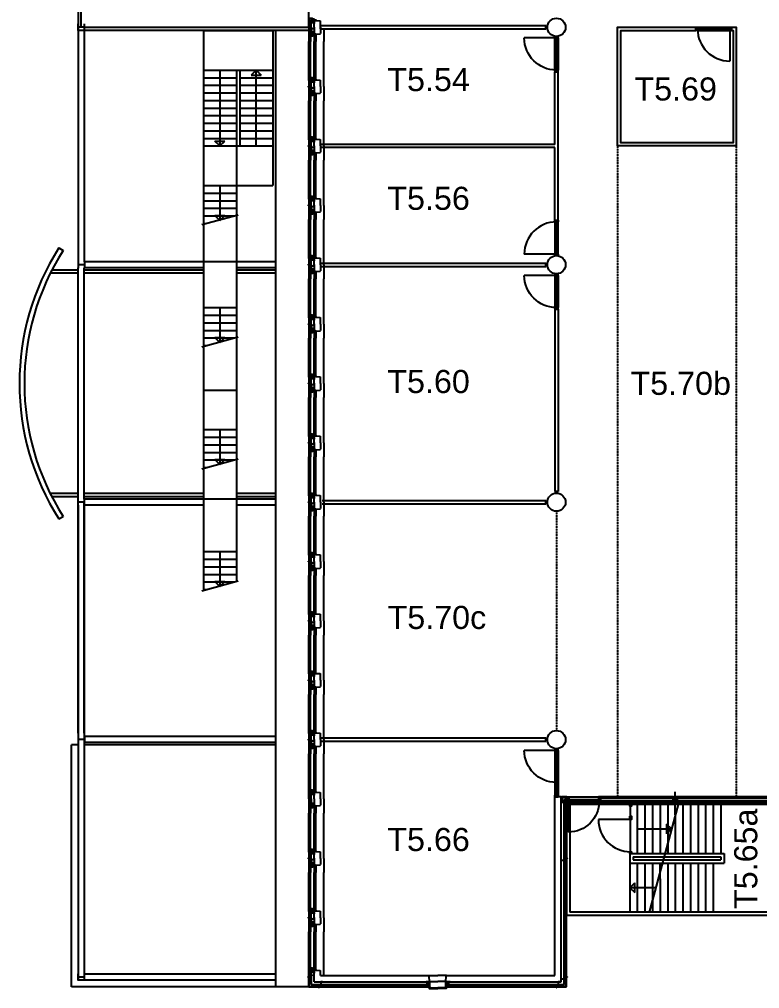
# Model space of a CAD drawing. Header units: millimetres. Extents: x 36149 to 140291, y 28900 to 90465.
# Drawn here: x 36149 to 58579, y 28900 to 58289 of the extents above; entities that cross this region are included whole.
import ezdxf
from ezdxf.enums import TextEntityAlignment as Align

# ---------------------------------------------------------------- set-up
doc = ezdxf.new("R2010")
doc.units = ezdxf.units.MM
doc.linetypes.add('HIDDEN2', pattern=[4.7625, 3.175, -1.5875])
doc.layers.get('0').update_dxf_attribs({"linetype": 'CONTINUOUS'})
for name, color, linetype in [('AL2100_BUITENWANDEN', 3, 'CONTINUOUS'), ('AL2200_BINNENWANDEN', 2, 'CONTINUOUS'), ('AL2400_TRAPPEN', 1, 'CONTINUOUS'), ('AL2800_KONSTRUKTIES', 1, 'CONTINUOUS'), ('AL3100_BUITENWANDOPENINGEN', 1, 'CONTINUOUS'), ('AL3200_BINNENWANDOPENINGEN', 1, 'CONTINUOUS'), ('AL3500_TOEBEHOREN-KOZIJNEN', 1, 'CONTINUOUS'), ('AL4600_RUIMTENUMMERS', 2, 'CONTINUOUS'), ('AL8100_INRVERKEERSRUIMTE', 250, 'HIDDEN2')]:
    doc.layers.add(name, color=color, linetype=linetype)
doc.styles.add('Arial', font='arial.ttf')

# ---------------------------------------------------------------- blocks, each defined once
blk = doc.blocks.new('VIER')
at = {"layer": 'AL2100_BUITENWANDEN'}
for p, q in [((159, 838), (159, 1056)), ((612, 628), (612, 1056)), ((177, 808), (159, 808)), ((182, 778), (159, 798)), ((159, 778), (182, 798)), ((182, 798), (159, 798)), ((182, 778), (159, 778)), ((179, 650), (159, 670)), ((179, 670), (159, 650)), ((179, 670), (159, 670)), ((179, 650), (159, 650)), ((177, 643), (159, 643)), ((177, 613), (159, 613)), ((179, 605), (159, 605)), ((159, 585), (179, 605)), ((179, 585), (159, 605)), ((177, 643), (177, 808)), ((177, 448), (177, 613)), ((229, 628), (229, 793)), ((229, 628), (229, 463)), ((236, 775), (236, 755)), ((236, 685), (236, 665)), ((319, 628), (319, 838)), ((319, 838), (499, 828)), ((319, 628), (319, 418)), ((499, 828), (509, 818)), ((509, 628), (509, 818)), ((509, 628), (509, 438)), ((612, 628), (612, 199)), ((179, 585), (159, 585)), ((182, 478), (159, 478)), ((159, 478), (182, 458)), ((182, 478), (159, 458)), ((182, 458), (159, 458)), ((177, 448), (159, 448)), ((159, 418), (159, 199)), ((236, 480), (236, 500)), ((319, 418), (499, 428)), ((499, 428), (509, 438))]:
    blk.add_line(p, q, dxfattribs=at)
blk.add_lwpolyline([(179, 578), (179, 623), (143, 623, -0.414214), (139, 627), (139, 629, -0.414214), (143, 633), (179, 633), (179, 678)], format="xyb", dxfattribs=at)
for points in [[(226, 793), (226, 818), (159, 818), (159, 838)], [(159, 643), (159, 808)], [(159, 448), (159, 613)], [(259, 768), (182, 768), (182, 818)], [(259, 678), (182, 678), (182, 578)], [(314, 713), (314, 763), (214, 763)], [(314, 623), (314, 673), (214, 673)], [(226, 463), (226, 438), (159, 438), (159, 418)], [(259, 488), (182, 488), (182, 438)], [(314, 543), (314, 493), (214, 493)]]:
    blk.add_lwpolyline(points, dxfattribs=at)
at = {"layer": 'AL3100_BUITENWANDOPENINGEN'}
for p, q in [((205, 895), (205, 1056)), ((319, 878), (319, 1056)), ((369, 856), (369, 1056)), ((205, 361), (205, 199)), ((319, 378), (319, 199)), ((369, 399), (369, 199))]:
    blk.add_line(p, q, dxfattribs=at)
for points in [[(224, 828), (224, 838), (289, 838), (289, 828), (299, 828), (299, 838), (319, 838), (319, 878), (268, 878), (268, 895), (205, 895), (205, 828)], [(229, 793), (319, 793), (319, 808), (309, 808), (309, 823), (319, 823), (319, 838), (299, 838), (299, 828), (289, 828), (289, 838), (229, 838)], [(269, 793), (269, 790), (316, 790), (316, 743), (319, 743), (319, 793)], [(319, 856), (369, 856), (369, 837), (319, 841)], [(224, 428), (224, 418), (289, 418), (289, 428), (299, 428), (299, 418), (319, 418), (319, 378), (268, 378), (268, 361), (205, 361), (205, 428)], [(229, 463), (319, 463), (319, 448), (309, 448), (309, 433), (319, 433), (319, 418), (299, 418), (299, 428), (289, 428), (289, 418), (229, 418)], [(269, 463), (269, 466), (316, 466), (316, 513), (319, 513), (319, 463)], [(319, 399), (369, 399), (369, 418), (319, 415)]]:
    blk.add_lwpolyline(points, close=True, dxfattribs=at)
at = {"layer": 'AL3500_TOEBEHOREN-KOZIJNEN'}
for points in [[(309, 823), (319, 823), (319, 808), (309, 808)], [(329, 840), (329, 846), (319, 846), (319, 841)], [(309, 433), (319, 433), (319, 448), (309, 448)], [(329, 415), (329, 410), (319, 410), (319, 415)]]:
    blk.add_lwpolyline(points, close=True, dxfattribs=at)
blk = doc.blocks.new('AH28HA20')
for points in [[(-100, 95), (100, 95)], [(0, -95), (0, 95)], [(-100, -95), (100, -95)]]:
    blk.add_lwpolyline(points)
blk = doc.blocks.new('MERK-E')
at = {"layer": 'AL2800_KONSTRUKTIES'}
blk.add_line((-3600, -1730.5), (-3600, -1580.5), dxfattribs=at)
at = {"layer": 'AL3100_BUITENWANDOPENINGEN'}
for p, q in [((-6840, -1730.5), (-3650, -1730.5)), ((-3650, -1781.5), (-3650, -1730.5)), ((-3650, -1730.5), (-3600, -1730.5)), ((-3600, -1730.5), (-3600, -1770.5)), ((-3550, -1730.5), (-3600, -1730.5)), ((-3550, -1730.5), (-1327, -1730.5)), ((-3550, -1781.5), (-3550, -1730.5)), ((-1327, -1730.5), (-1277, -1730.5)), ((-1327, -1781.5), (-1327, -1730.5)), ((-377, -1730.5), (-1277, -1730.5)), ((-1277, -1730.5), (-1277, -1818.5)), ((-6890, -1869.5), (-6890, -1910.5)), ((-310, -1910.5), (-6890, -1910.5)), ((-6823, -1781.5), (-3667, -1781.5)), ((-6823, -1869.5), (-3667, -1869.5)), ((-3667, -1869.5), (-3667, -1781.5)), ((-3667, -1781.5), (-3650, -1781.5)), ((-3600, -1869.5), (-3667, -1869.5)), ((-3610, -1770.5), (-3600, -1770.5)), ((-3610, -1770.5), (-3610, -1829.5)), ((-3600, -1829.5), (-3610, -1829.5)), ((-3590, -1770.5), (-3600, -1770.5)), ((-3600, -1829.5), (-3600, -1869.5)), ((-3600, -1829.5), (-3590, -1829.5)), ((-3600, -1869.5), (-3533, -1869.5)), ((-3590, -1770.5), (-3590, -1829.5)), ((-3533, -1781.5), (-3550, -1781.5)), ((-3533, -1781.5), (-1344, -1781.5)), ((-3533, -1869.5), (-3533, -1781.5)), ((-3533, -1869.5), (-1344, -1869.5)), ((-1344, -1781.5), (-1327, -1781.5)), ((-1344, -1869.5), (-1344, -1781.5)), ((-1294, -1869.5), (-1344, -1869.5)), ((-1277, -1818.5), (-1294, -1818.5)), ((-1294, -1818.5), (-1294, -1869.5)), ((-360, -1869.5), (-1294, -1869.5)), ((-377, -1818.5), (-1277, -1818.5)), ((-360, -1869.5), (-360, -2803.5)), ((-310, -1869.5), (-310, -1910.5))]:
    blk.add_line(p, q, dxfattribs=at)
blk.add_arc((-360, -1869.5), 934, 180, 270, dxfattribs=at)
blk = doc.blocks.new('23-1')
for p, q in [((-42.5, -279.5), (-22.5, -300)), ((-42.5, -300), (-22.5, -279.5)), ((-42.5, -279.5), (-42.5, -300)), ((-22.5, -279.5), (-22.5, -300)), ((-15, -282), (-15, -300)), ((15, -282), (15, -300)), ((22.5, -279.5), (22.5, -300)), ((42.5, -279.5), (22.5, -300)), ((22.5, -279.5), (42.5, -300)), ((42.5, -222.5), (62.5, -222.5)), ((42.5, -279.5), (42.5, -300))]:
    blk.add_line(p, q)
for points in [[(50, -200), (50, -277), (-50, -277)], [(105, -145), (55, -145), (55, -245)]]:
    blk.add_lwpolyline(points)
blk.add_lwpolyline([(-50, -279.5), (-5, -279.5), (-5, -316, 0.4142136), (-1, -320), (1, -320, 0.4142136), (5, -316), (5, -279.5), (50, -279.5)], format="xyb")
blk = doc.blocks.new('23D-2')
at = {"layer": 'AL2100_BUITENWANDEN'}
for p, q in [((223, 88), (223, 108)), ((275, 30), (230, 30)), ((300, 86), (277, 66)), ((277, 86), (300, 66)), ((277, 86), (300, 86)), ((277, 66), (300, 66)), ((282, 55), (300, 55)), ((-40, -70), (-50, -60)), ((130, -70), (-40, -70)), ((140, -60), (130, -70))]:
    blk.add_line(p, q, dxfattribs=at)
for points in [[(145, 150), (145, 100), (245, 100)], [(200, 95), (277, 95), (277, 45)]]:
    blk.add_lwpolyline(points, dxfattribs=at)
at = {"layer": 'AL3100_BUITENWANDOPENINGEN'}
for p, q in [((360, 70), (310, 70)), ((310, 70), (310, 50)), ((310, 50), (320, 50)), ((320, 50), (320, -40)), ((360, 18), (360, 70)), ((377, 18), (360, 18)), ((377, -70), (377, 18)), ((154, -60), (154, -70)), ((310, -60), (154, -60)), ((310, -70), (154, -70)), ((310, -40), (310, -50)), ((320, -40), (310, -40)), ((310, -50), (320, -50)), ((310, -70), (310, -60)), ((320, -50), (320, -70)), ((320, -70), (377, -70))]:
    blk.add_line(p, q, dxfattribs=at)
for points in [[(140, 95), (143, 95), (143, 48), (190, 48), (190, 45), (140, 45)], [(140, 45), (190, 45), (190, -60), (140, -60)], [(320, -50), (310, -50), (310, -40), (320, -40), (320, 45), (275, 45), (275, -60), (320, -60)]]:
    blk.add_lwpolyline(points, close=True, dxfattribs=at)
at = {"layer": 'AL3500_TOEBEHOREN-KOZIJNEN'}
blk.add_lwpolyline([(150, 0), (140, 0), (140, -15), (150, -15)], close=True, dxfattribs=at)
blk = doc.blocks.new('23E')
at = {"layer": 'AL2100_BUITENWANDEN'}
for p, q in [((-260, -10), (-270, 0)), ((-312.5, -272.5), (-332.5, -272.5)), ((-250, -190), (-260, -10)), ((-300, -327), (-300, -350)), ((-300, -350), (-280, -327)), ((-300, -327), (-280, -350)), ((-280, -327), (-280, -350)), ((-270, -332), (-270, -350)), ((-240, -400), (0, -400))]:
    blk.add_line(p, q, dxfattribs=at)
for points in [[(-375, -195), (-325, -195), (-325, -295)], [(-320, -250), (-320, -327), (-260, -327)], [(-285, -303), (-260, -303), (-260, -400), (-240, -400)]]:
    blk.add_lwpolyline(points, dxfattribs=at)
at = {"layer": 'AL3100_BUITENWANDOPENINGEN'}
for p, q in [((-270, 0), (0, 0)), ((-247, -180), (0, -180)), ((-210, -379), (0, -379))]:
    blk.add_line(p, q, dxfattribs=at)
for points in [[(-295, -240), (-298, -240), (-298, -193), (-345, -193), (-345, -190), (-295, -190)], [(-295, -300), (-295, -190), (-280, -190), (-280, -200), (-265, -200), (-265, -190), (-250, -190), (-250, -210), (-260, -210), (-260, -220), (-250, -220), (-250, -300)], [(-210, -379), (-250, -379), (-250, -180), (-247, -180), (-247, -376), (-210, -376)]]:
    blk.add_lwpolyline(points, close=True, dxfattribs=at)
at = {"layer": 'AL3500_TOEBEHOREN-KOZIJNEN'}
blk.add_lwpolyline([(-265, -200), (-265, -190), (-280, -190), (-280, -200)], close=True, dxfattribs=at)
blk = doc.blocks.new('door')
at = {"flags": 128}
for points in [[(234274, 53069), (234274, 54044)], [(235249, 53069), (234274, 53069)]]:
    blk.add_lwpolyline(points, dxfattribs=at)
for points in [[(234224, 53019), (234224, 53119), (234274, 53119), (234274, 53019)], [(235249, 53019), (235249, 53119), (235299, 53119), (235299, 53019)]]:
    blk.add_lwpolyline(points, close=True)
blk.add_arc((234274, 53069), 975, 0, 90)

msp = doc.modelspace()

# ---------------------------------------------------------------- linework, layer by layer
at = {"layer": 'AL2100_BUITENWANDEN'}
for p, q in [((44924, 58260), (44924, 61440)), ((44942, 58230), (44924, 58230)), ((44947, 58220), (44924, 58220)), ((44924, 58200), (44947, 58220)), ((44947, 58200), (44924, 58220)), ((44947, 58200), (44924, 58200)), ((44942, 58230), (44942, 58065)), ((44994, 58050), (44994, 58215)), ((45002, 58198), (45002, 58178)), ((45084, 58260), (45264, 58250)), ((45084, 58050), (45084, 58260)), ((45264, 58250), (45274, 58240)), ((45274, 58050), (45274, 58240)), ((44945, 58093), (44924, 58093)), ((44924, 58093), (44945, 58073)), ((44945, 58093), (44924, 58073)), ((44945, 58073), (44924, 58073)), ((44942, 58065), (44924, 58065)), ((44942, 58035), (44924, 58035)), ((44945, 58028), (44924, 58008)), ((44945, 58008), (44924, 58028)), ((44945, 58028), (44924, 58028)), ((44945, 58008), (44924, 58008)), ((44947, 57900), (44924, 57880)), ((44924, 57900), (44947, 57880)), ((44947, 57900), (44924, 57900)), ((44942, 58035), (44942, 57870)), ((44994, 58050), (44994, 57885)), ((45002, 57993), (45002, 58013)), ((45002, 57903), (45002, 57923)), ((45084, 58050), (45084, 57840)), ((45274, 58050), (45274, 57860)), ((45377, 58000), (45377, 57622)), ((44947, 57880), (44924, 57880)), ((44942, 57870), (44924, 57870)), ((44924, 57840), (44924, 57622)), ((45084, 57840), (45264, 57850)), ((45264, 57850), (45274, 57860)), ((37934, 50589), (37084, 50589)), ((37934, 50689), (37134, 50689)), ((41724, 50689), (38114, 50689)), ((41724, 50589), (38114, 50589)), ((43924, 50689), (42724, 50689)), ((43924, 50589), (42724, 50589)), ((37934, 43911), (37084, 43911)), ((37934, 43811), (37134, 43811)), ((41724, 43911), (38114, 43911)), ((41724, 43811), (38114, 43811)), ((43924, 43911), (42724, 43911)), ((43924, 43811), (42724, 43811)), ((37724, 28950), (37724, 36289)), ((37934, 36289), (37724, 36289)), ((43924, 36289), (38114, 36289)), ((44924, 34860), (44924, 35078)), ((45377, 34650), (45377, 35078)), ((44942, 34830), (44924, 34830)), ((44947, 34800), (44924, 34820)), ((44924, 34800), (44947, 34820)), ((44947, 34820), (44924, 34820)), ((44947, 34800), (44924, 34800)), ((44942, 34650), (44942, 34830)), ((44994, 34650), (44994, 34815)), ((45002, 34798), (45002, 34778)), ((45084, 34860), (45264, 34850)), ((45084, 34650), (45084, 34860)), ((45264, 34850), (45274, 34840)), ((45274, 34650), (45274, 34840)), ((52374, 29300), (52374, 34710)), ((52564, 29110), (52564, 34710)), ((44947, 34500), (44924, 34500)), ((44924, 34500), (44947, 34480)), ((44947, 34500), (44924, 34480)), ((44947, 34480), (44924, 34480)), ((44942, 34470), (44924, 34470)), ((44924, 34440), (44924, 34222)), ((44942, 34650), (44942, 34470)), ((44994, 34650), (44994, 34485)), ((45002, 34503), (45002, 34523)), ((45084, 34650), (45084, 34440)), ((45084, 34440), (45264, 34450)), ((45264, 34450), (45274, 34460)), ((45274, 34650), (45274, 34460)), ((45377, 34650), (45377, 34222)), ((52654, 29020), (52654, 34620)), ((52706, 32865), (52706, 34595)), ((52724, 32865), (52724, 34595)), ((52706, 29265), (52706, 32835)), ((52724, 29265), (52724, 32835)), ((44924, 29460), (44924, 29678)), ((44942, 29430), (44924, 29430)), ((44947, 29420), (44924, 29420)), ((44924, 29400), (44947, 29420)), ((44947, 29400), (44924, 29420)), ((44947, 29400), (44924, 29400)), ((44942, 29265), (44942, 29430)), ((44994, 29250), (44994, 29415)), ((45002, 29398), (45002, 29378)), ((45084, 29460), (45264, 29450)), ((45084, 29110), (45084, 29460)), ((45264, 29450), (45274, 29440)), ((45274, 29300), (45274, 29440)), ((45377, 29300), (45377, 29678)), ((44945, 29293), (44924, 29293)), ((44945, 29293), (44924, 29273)), ((44945, 29273), (44924, 29293)), ((44945, 29273), (44924, 29273)), ((44942, 29265), (44924, 29265)), ((44942, 29235), (44924, 29235)), ((44924, 28950), (44924, 29235)), ((44945, 29208), (44924, 29228)), ((44924, 29208), (44945, 29228)), ((44945, 29228), (44924, 29228)), ((44945, 29208), (44924, 29208)), ((44942, 28968), (44942, 29235)), ((44994, 29250), (44994, 29020)), ((45002, 29308), (45002, 29288)), ((45084, 29110), (48574, 29110)), ((45274, 29300), (48554, 29300)), ((49074, 29110), (52564, 29110)), ((49094, 29300), (52374, 29300)), ((52706, 28968), (52706, 29235)), ((52724, 28950), (52724, 29235)), ((43924, 28950), (37724, 28950)), ((44924, 28950), (45209, 28950)), ((44942, 28968), (45209, 28968)), ((44994, 29020), (48529, 29020)), ((45239, 28968), (48554, 28968)), ((45239, 28950), (48554, 28950)), ((49094, 28968), (52409, 28968)), ((49094, 28950), (52409, 28950)), ((49119, 29020), (52654, 29020)), ((52439, 28968), (52706, 28968)), ((52439, 28950), (52724, 28950))]:
    msp.add_line(p, q, dxfattribs=at)
for points in [[(44991, 58215), (44991, 58240), (44924, 58240), (44924, 58260)], [(44924, 58230), (44924, 58065)], [(45024, 58190), (44947, 58190), (44947, 58240)], [(44924, 58035), (44924, 57870)], [(45024, 58000), (44947, 58000), (44947, 58100)], [(45024, 57910), (44947, 57910), (44947, 57860)], [(45079, 58135), (45079, 58185), (44979, 58185)], [(45079, 58055), (45079, 58005), (44979, 58005)], [(45079, 57965), (45079, 57915), (44979, 57915)], [(44991, 57885), (44991, 57860), (44924, 57860), (44924, 57840)], [(44991, 34815), (44991, 34840), (44924, 34840), (44924, 34860)], [(44924, 34650), (44924, 34830)], [(45024, 34790), (44947, 34790), (44947, 34840)], [(45079, 34735), (45079, 34785), (44979, 34785)], [(44924, 34650), (44924, 34470)], [(44991, 34485), (44991, 34460), (44924, 34460), (44924, 34440)], [(45024, 34510), (44947, 34510), (44947, 34460)], [(45079, 34565), (45079, 34515), (44979, 34515)], [(44991, 29415), (44991, 29440), (44924, 29440), (44924, 29460)], [(44924, 29265), (44924, 29430)], [(45024, 29390), (44947, 29390), (44947, 29440)], [(45024, 29300), (44947, 29300), (44947, 29200)], [(45079, 29335), (45079, 29385), (44979, 29385)], [(45079, 29245), (45079, 29295), (44979, 29295)]]:
    msp.add_lwpolyline(points, dxfattribs=at)
for points in [[(44945, 58100), (44945, 58055), (44908, 58055, 0.414214), (44904, 58051), (44904, 58049, 0.414214), (44908, 58045), (44945, 58045), (44945, 58000)], [(44945, 29200), (44945, 29245), (44908, 29245, -0.414214), (44904, 29249), (44904, 29251, -0.414214), (44908, 29255), (44945, 29255), (44945, 29300)]]:
    msp.add_lwpolyline(points, format="xyb", dxfattribs=at)
msp.add_lwpolyline([(45034, 57885), (45034, 57888), (45081, 57888), (45081, 57935), (45084, 57935), (45084, 57885)], close=True, dxfattribs=at)
for centre in [(52424, 58050), (52424, 50850), (52424, 43650), (52424, 36450)]:
    msp.add_circle(centre, 275, dxfattribs=at)
at = {"layer": 'AL2200_BINNENWANDEN'}
for p, q in [((45274, 58000), (45274, 58100)), ((45274, 58100), (52099, 58100)), ((45274, 58000), (52099, 58000)), ((52099, 58000), (52099, 58100)), ((52099, 58068), (52150, 58068)), ((52099, 58032), (52150, 58032)), ((56649, 58050), (56649, 57950)), ((57724, 58050), (57724, 57950)), ((52474, 57725), (52374, 57725)), ((52374, 54500), (52374, 56700)), ((52374, 56700), (52474, 56700)), ((52474, 52200), (52474, 56700)), ((52374, 54500), (45274, 54500)), ((52374, 54400), (45274, 54400)), ((52374, 52200), (52374, 54400)), ((52374, 52200), (52474, 52200)), ((45274, 50900), (52099, 50900)), ((52099, 50800), (52099, 50900)), ((52099, 50868), (52150, 50868)), ((45274, 50800), (52099, 50800)), ((52099, 50832), (52150, 50832)), ((52374, 49500), (52374, 43975)), ((52374, 49500), (52474, 49500)), ((52474, 49500), (52474, 43975)), ((52474, 43975), (52374, 43975)), ((52406, 43975), (52406, 43924)), ((52442, 43975), (52442, 43924)), ((45324, 43700), (52099, 43700)), ((45324, 43600), (52099, 43600)), ((52099, 43600), (52099, 43700)), ((52099, 43668), (52150, 43668)), ((52099, 43632), (52150, 43632)), ((45274, 36500), (52099, 36500)), ((52099, 36400), (52099, 36500)), ((52099, 36468), (52150, 36468)), ((45274, 36400), (52099, 36400)), ((52099, 36432), (52150, 36432)), ((52374, 34719), (52474, 34719)), ((52474, 34719), (52374, 34719))]:
    msp.add_line(p, q, dxfattribs=at)
for points in [[(57724, 58050), (57874, 58050), (57874, 54450), (54274, 54450), (54274, 58050), (56649, 58050)], [(57724, 57950), (57774, 57950), (57774, 54550), (54374, 54550), (54374, 57950), (56649, 57950)]]:
    msp.add_lwpolyline(points, dxfattribs=at)
at = {"layer": 'AL2400_TRAPPEN'}
for p, q in [((41724, 57950), (41724, 40978)), ((41724, 57950), (43824, 57950)), ((43824, 57950), (43824, 53250)), ((41724, 56750), (43824, 56750)), ((42224, 56750), (42224, 54450)), ((42724, 56750), (42724, 41247)), ((42824, 56750), (42824, 54450)), ((43324, 56750), (43174, 56600)), ((43324, 56750), (43474, 56600)), ((43324, 54450), (43324, 56750)), ((41724, 56520), (42724, 56520)), ((42824, 56520), (43824, 56520)), ((43174, 56600), (43474, 56600)), ((41724, 56290), (42724, 56290)), ((42824, 56290), (43824, 56290)), ((41724, 56060), (42724, 56060)), ((42824, 56060), (43824, 56060)), ((41724, 55830), (42724, 55830)), ((41724, 55600), (42724, 55600)), ((42824, 55830), (43824, 55830)), ((42824, 55600), (43824, 55600)), ((41724, 55370), (42724, 55370)), ((42824, 55370), (43824, 55370)), ((41724, 55140), (42724, 55140)), ((42824, 55140), (43824, 55140)), ((41724, 54910), (42724, 54910)), ((41724, 54680), (42724, 54680)), ((42824, 54910), (43824, 54910)), ((42824, 54680), (43824, 54680)), ((41724, 54450), (42724, 54450)), ((42224, 54450), (42074, 54600)), ((42074, 54600), (42374, 54600)), ((42224, 54450), (42374, 54600)), ((42724, 54450), (43824, 54450)), ((41724, 53250), (43824, 53250)), ((42224, 53250), (42224, 52192)), ((41724, 53020), (42724, 53020)), ((41724, 52790), (42724, 52790)), ((41674, 52065), (42774, 52361)), ((41724, 52560), (42724, 52560)), ((41724, 52330), (42660, 52330)), ((42224, 52192), (42074, 52342)), ((42074, 52342), (42374, 52342)), ((42224, 52192), (42374, 52342)), ((41724, 52100), (41805, 52100)), ((41724, 49550), (42724, 49550)), ((42224, 49550), (42224, 48492)), ((41724, 49320), (42724, 49320)), ((41724, 49090), (42724, 49090)), ((41724, 48860), (42724, 48860)), ((41674, 48365), (42774, 48661)), ((41724, 48630), (42660, 48630)), ((42224, 48492), (42074, 48642)), ((42074, 48642), (42374, 48642)), ((42224, 48492), (42374, 48642)), ((41724, 48400), (41805, 48400)), ((41724, 47050), (42724, 47050)), ((41724, 45850), (42724, 45850)), ((42224, 45850), (42224, 44792)), ((41724, 45620), (42724, 45620)), ((41724, 45390), (42724, 45390)), ((41724, 45160), (42724, 45160)), ((41674, 44665), (42774, 44961)), ((41724, 44930), (42660, 44930)), ((41724, 44700), (41805, 44700)), ((42224, 44792), (42074, 44942)), ((42074, 44942), (42374, 44942)), ((42224, 44792), (42374, 44942)), ((41724, 42150), (42724, 42150)), ((42224, 42150), (42224, 41092)), ((41724, 41920), (42724, 41920)), ((41724, 41690), (42724, 41690)), ((41724, 41460), (42724, 41460)), ((41674, 40965), (42774, 41261)), ((41724, 41230), (42660, 41230)), ((42224, 41092), (42074, 41242)), ((42074, 41242), (42374, 41242)), ((42224, 41092), (42374, 41242)), ((41724, 41000), (41805, 41000)), ((59324, 34581), (52724, 34581)), ((52724, 34581), (52724, 31120)), ((59224, 34481), (52824, 34481)), ((52824, 34481), (52824, 31220)), ((54874, 34481), (54874, 33000)), ((55104, 34481), (55104, 33000)), ((56108, 34481), (55230, 31220)), ((55334, 34481), (55334, 33000)), ((55564, 34481), (55564, 33000)), ((55794, 34481), (55794, 33147)), ((56024, 34168), (56024, 34481)), ((56254, 34481), (56254, 33000)), ((56484, 34481), (56484, 33000)), ((56714, 34481), (56714, 33000)), ((56944, 34481), (56944, 33000)), ((57174, 34481), (57174, 33000)), ((57404, 34481), (57404, 33000)), ((56024, 34168), (56024, 33000)), ((55759, 33890), (55759, 33590)), ((55909, 33740), (55759, 33890)), ((54874, 33740), (55909, 33740)), ((55909, 33740), (55759, 33590)), ((54644, 33000), (55715, 33000)), ((54644, 33000), (54644, 32700)), ((55728, 33000), (57504, 33000)), ((55794, 33147), (55794, 33000)), ((57504, 33000), (57504, 32700)), ((54644, 32700), (55674, 32700)), ((54644, 32700), (54644, 31220)), ((54744, 32900), (55715, 32900)), ((54744, 32900), (54744, 32800)), ((54744, 32800), (55674, 32800)), ((54874, 32700), (54874, 31220)), ((55104, 32700), (55104, 31220)), ((55334, 32700), (55334, 31593)), ((55564, 32226), (55564, 32700)), ((55688, 32800), (57404, 32800)), ((55688, 32700), (57504, 32700)), ((55728, 32900), (57404, 32900)), ((55794, 32700), (55794, 31220)), ((56024, 32700), (56024, 31220)), ((56254, 32700), (56254, 31220)), ((56484, 32700), (56484, 31220)), ((56714, 32700), (56714, 31220)), ((56944, 32700), (56944, 31220)), ((57174, 32700), (57174, 31220)), ((57404, 32900), (57404, 32800)), ((54644, 31960), (54794, 32110)), ((54794, 31810), (54794, 32110)), ((55564, 32226), (55564, 31220)), ((55430, 31960), (54644, 31960)), ((54644, 31960), (54794, 31810)), ((55334, 31593), (55334, 31220)), ((59224, 31220), (52827, 31220)), ((59324, 31120), (52727, 31120))]:
    msp.add_line(p, q, dxfattribs=at)
at = {"layer": 'AL2800_KONSTRUKTIES'}
for p, q in [((37934, 65340), (37934, 57960)), ((38024, 58050), (38024, 65250)), ((44924, 58050), (44924, 65250)), ((37934, 57960), (44924, 57960)), ((37934, 57960), (37934, 50940)), ((38114, 57960), (38114, 50940)), ((38119, 58050), (44924, 58050)), ((37346, 51359), (37474, 51280)), ((43924, 50940), (38119, 50940)), ((37934, 43740), (37934, 50760)), ((38114, 43740), (38114, 50760)), ((41724, 50760), (38119, 50760)), ((43924, 50760), (42724, 50760)), ((37934, 36650), (37934, 43650)), ((37934, 43560), (37934, 29160)), ((38114, 36650), (38114, 43650)), ((38114, 43560), (38114, 29340)), ((43924, 43740), (38119, 43740)), ((41724, 43560), (38119, 43560)), ((43924, 43560), (42724, 43560)), ((37346, 43141), (37474, 43220)), ((43924, 36540), (38114, 36540)), ((43924, 36360), (38114, 36360)), ((56024, 34719), (56024, 34870)), ((56024, 34719), (56024, 34870)), ((43924, 29160), (37934, 29160)), ((43924, 29340), (38114, 29340))]:
    msp.add_line(p, q, dxfattribs=at)
msp.add_lwpolyline([(44924, 57960), (44924, 28950), (43924, 28950), (43924, 57960)], close=True, dxfattribs=at)
for radius, start, end in [(7650, 147.5123, 212.4877), (7500, 147.4938, 212.5062)]:
    msp.add_arc((43799, 47250), radius, start, end, dxfattribs=at)
at = {"layer": 'AL3100_BUITENWANDOPENINGEN'}
for p, q in [((44924, 56678), (44924, 57622)), ((44970, 57783), (44970, 57622)), ((44970, 56678), (44970, 57622)), ((45084, 57800), (45084, 57622)), ((45084, 56678), (45084, 57622)), ((45134, 57822), (45134, 57621)), ((45134, 56678), (45134, 57622)), ((45377, 56678), (45377, 57622)), ((44924, 54878), (44924, 55822)), ((44970, 54878), (44970, 55822)), ((45084, 54878), (45084, 55822)), ((45134, 54878), (45134, 55822)), ((45377, 54878), (45377, 55822)), ((44924, 53078), (44924, 54022)), ((44970, 53078), (44970, 54022)), ((45084, 53078), (45084, 54022)), ((45134, 53078), (45134, 54022)), ((45377, 53078), (45377, 54022)), ((44924, 51278), (44924, 52222)), ((44970, 51278), (44970, 52222)), ((45084, 51278), (45084, 52222)), ((45134, 51278), (45134, 52222)), ((45377, 51278), (45377, 52222)), ((44924, 49478), (44924, 50422)), ((44970, 49478), (44970, 50422)), ((45084, 49478), (45084, 50422)), ((45134, 49478), (45134, 50422)), ((45377, 49478), (45377, 50422)), ((44924, 47678), (44924, 48622)), ((44970, 47678), (44970, 48622)), ((45084, 47678), (45084, 48622)), ((45134, 47678), (45134, 48622)), ((45377, 47678), (45377, 48622)), ((44924, 45878), (44924, 46822)), ((44970, 45878), (44970, 46822)), ((45084, 45878), (45084, 46822)), ((45134, 45878), (45134, 46822)), ((45377, 45878), (45377, 46822)), ((44924, 44078), (44924, 45022)), ((44970, 44078), (44970, 45022)), ((45084, 44078), (45084, 45022)), ((45134, 44078), (45134, 45022)), ((45377, 44078), (45377, 45022)), ((44924, 42278), (44924, 43222)), ((44970, 42278), (44970, 43222)), ((45084, 42278), (45084, 43222)), ((45134, 42278), (45134, 43222)), ((45377, 42278), (45377, 43222)), ((44924, 40478), (44924, 41422)), ((44970, 40478), (44970, 41422)), ((45084, 40478), (45084, 41422)), ((45134, 40478), (45134, 41422)), ((45377, 40478), (45377, 41422)), ((44924, 38678), (44924, 39622)), ((44970, 38678), (44970, 39622)), ((45084, 38678), (45084, 39622)), ((45134, 38678), (45134, 39622)), ((45377, 38678), (45377, 39622)), ((44924, 36878), (44924, 37822)), ((44970, 36878), (44970, 37822)), ((45084, 36878), (45084, 37822)), ((45134, 36878), (45134, 37822)), ((45377, 36878), (45377, 37822)), ((44924, 35078), (44924, 36022)), ((44970, 35078), (44970, 36022)), ((45084, 35078), (45084, 36022)), ((45134, 35078), (45134, 36022)), ((45377, 35078), (45377, 36022)), ((44970, 34917), (44970, 35078)), ((45084, 34900), (45084, 35078)), ((45134, 34878), (45134, 35079)), ((45084, 34400), (45084, 34222)), ((45134, 34422), (45134, 34221)), ((44924, 33278), (44924, 34222)), ((44970, 34383), (44970, 34222)), ((44970, 33278), (44970, 34222)), ((45084, 33278), (45084, 34222)), ((45134, 33278), (45134, 34222)), ((45377, 33278), (45377, 34222)), ((44924, 31478), (44924, 32422)), ((44970, 31478), (44970, 32422)), ((45084, 31478), (45084, 32422)), ((45134, 31478), (45134, 32422)), ((45377, 31478), (45377, 32422)), ((44924, 29678), (44924, 30622)), ((44970, 29678), (44970, 30622)), ((45084, 29678), (45084, 30622)), ((45134, 29678), (45134, 30622)), ((45377, 29678), (45377, 30622)), ((44970, 29517), (44970, 29678)), ((45084, 29500), (45084, 29678)), ((45134, 29478), (45134, 29679))]:
    msp.add_line(p, q, dxfattribs=at)
for points in [[(44989, 58250), (44989, 58260), (45054, 58260), (45054, 58250), (45064, 58250), (45064, 58260), (45084, 58260), (45084, 58300), (45033, 58300), (45033, 58317), (44945, 58317), (44945, 58250)], [(44994, 58215), (45084, 58215), (45084, 58230), (45074, 58230), (45074, 58245), (45084, 58245), (45084, 58260), (45064, 58260), (45064, 58250), (45054, 58250), (45054, 58260), (44994, 58260)], [(45034, 58215), (45034, 58212), (45081, 58212), (45081, 58165), (45084, 58165), (45084, 58215)], [(45084, 58278), (45134, 58278), (45134, 58259), (45084, 58263)], [(44989, 57850), (44989, 57840), (45054, 57840), (45054, 57850), (45064, 57850), (45064, 57840), (45084, 57840), (45084, 57800), (45033, 57800), (45033, 57783), (44970, 57783), (44970, 57850)], [(44994, 57885), (45084, 57885), (45084, 57870), (45074, 57870), (45074, 57855), (45084, 57855), (45084, 57840), (45064, 57840), (45064, 57850), (45054, 57850), (45054, 57840), (44994, 57840)], [(45084, 57822), (45134, 57822), (45134, 57841), (45084, 57837)], [(44989, 34850), (44989, 34860), (45054, 34860), (45054, 34850), (45064, 34850), (45064, 34860), (45084, 34860), (45084, 34900), (45033, 34900), (45033, 34917), (44970, 34917), (44970, 34850)], [(44994, 34815), (45084, 34815), (45084, 34830), (45074, 34830), (45074, 34845), (45084, 34845), (45084, 34860), (45064, 34860), (45064, 34850), (45054, 34850), (45054, 34860), (44994, 34860)], [(45034, 34815), (45034, 34812), (45081, 34812), (45081, 34765), (45084, 34765), (45084, 34815)], [(45084, 34878), (45134, 34878), (45134, 34859), (45084, 34863)], [(44989, 34450), (44989, 34440), (45054, 34440), (45054, 34450), (45064, 34450), (45064, 34440), (45084, 34440), (45084, 34400), (45033, 34400), (45033, 34383), (44970, 34383), (44970, 34450)], [(44994, 34485), (45084, 34485), (45084, 34470), (45074, 34470), (45074, 34455), (45084, 34455), (45084, 34440), (45064, 34440), (45064, 34450), (45054, 34450), (45054, 34440), (44994, 34440)], [(45034, 34485), (45034, 34488), (45081, 34488), (45081, 34535), (45084, 34535), (45084, 34485)], [(45084, 34422), (45134, 34422), (45134, 34441), (45084, 34437)], [(44989, 29450), (44989, 29460), (45054, 29460), (45054, 29450), (45064, 29450), (45064, 29460), (45084, 29460), (45084, 29500), (45033, 29500), (45033, 29517), (44970, 29517), (44970, 29450)], [(44994, 29415), (45084, 29415), (45084, 29430), (45074, 29430), (45074, 29445), (45084, 29445), (45084, 29460), (45064, 29460), (45064, 29450), (45054, 29450), (45054, 29460), (44994, 29460)], [(45034, 29415), (45034, 29412), (45081, 29412), (45081, 29365), (45084, 29365), (45084, 29415)], [(45084, 29478), (45134, 29478), (45134, 29459), (45084, 29463)]]:
    msp.add_lwpolyline(points, close=True, dxfattribs=at)
at = {"layer": 'AL3200_BINNENWANDOPENINGEN'}
for p, q in [((56699, 58050), (57674, 58050)), ((56699, 57950), (57674, 57950)), ((52374, 56750), (52374, 57725)), ((52474, 57725), (52474, 56750)), ((52374, 52150), (52374, 51175)), ((52474, 51175), (52474, 52150)), ((52374, 50525), (52374, 49550)), ((52474, 50525), (52474, 49550)), ((52374, 36125), (52374, 34719)), ((52474, 36125), (52474, 34719)), ((54669, 34125), (54669, 34431)), ((54669, 34025), (53694, 34025)), ((54669, 33050), (54669, 34025))]:
    msp.add_line(p, q, dxfattribs=at)
at = {"layer": 'AL3200_BINNENWANDOPENINGEN', "flags": 128}
msp.add_lwpolyline([(52424, 34770), (52424, 35100)], dxfattribs=at)
at = {"layer": 'AL3200_BINNENWANDOPENINGEN'}
for points in [[(52374, 34770), (52474, 34770), (52474, 34719), (52374, 34719)], [(54644, 34481), (54694, 34481), (54694, 34431), (54644, 34431)], [(54644, 34125), (54694, 34125), (54694, 34075), (54644, 34075)], [(54644, 34075), (54694, 34075), (54694, 34025), (54644, 34025)], [(54644, 33050), (54694, 33050), (54694, 33000), (54644, 33000)]]:
    msp.add_lwpolyline(points, close=True, dxfattribs=at)
msp.add_arc((54669, 34025), 975, 180, 270, dxfattribs=at)
at = {"layer": 'AL8100_INRVERKEERSRUIMTE'}
for p, q in [((54274, 54450), (54274, 34719)), ((57874, 54450), (57874, 34719)), ((52424, 43375), (52424, 36725))]:
    msp.add_line(p, q, dxfattribs=at)

# ---------------------------------------------------------------- block references
at = {"xscale": -1, "rotation": 180}
msp.add_blockref('23D-2', (52424, 34650), dxfattribs=at)
at = {"xscale": -1}
for name, p in [('MERK-E', (52424, 36450)), ('23E', (48824, 29300))]:
    msp.add_blockref(name, p, dxfattribs=at)
msp.add_blockref('23E', (48824, 29300))
at = {"layer": 'AL2100_BUITENWANDEN', "xscale": -1}
for name, p, rotation in [('VIER', (44765, 56878), 180), ('VIER', (44765, 55078), 180), ('VIER', (44765, 53278), 180), ('VIER', (44765, 51478), 180), ('VIER', (44765, 49678), 180), ('VIER', (44765, 47878), 180), ('VIER', (44765, 46078), 180), ('VIER', (44765, 44278), 180), ('VIER', (44765, 42478), 180), ('VIER', (44765, 40678), 180), ('VIER', (44765, 38878), 180), ('VIER', (44765, 37078), 180), ('VIER', (44765, 33478), 180), ('23-1', (52424, 32850), 90), ('VIER', (44765, 31678), 180), ('23-1', (52424, 29250), 90)]:
    msp.add_blockref(name, p, dxfattribs=dict(at, rotation=rotation))
at = {"layer": 'AL2100_BUITENWANDEN'}
for p in [(45224, 29250), (52424, 29250)]:
    msp.add_blockref('23-1', p, dxfattribs=at)
at = {"layer": 'AL2800_KONSTRUKTIES', "rotation": 90}
for p in [(38024, 58050), (38024, 43650), (38024, 29250)]:
    msp.add_blockref('AH28HA20', p, dxfattribs=at)
at = {"layer": 'AL2800_KONSTRUKTIES', "xscale": -1, "rotation": 90}
for p in [(38024, 50850), (38024, 36450)]:
    msp.add_blockref('AH28HA20', p, dxfattribs=at)
at = {"layer": 'AL3200_BINNENWANDOPENINGEN'}
for p, rotation in [((291948, 111069), 180), ((105493, -183099), 90.00000000000001)]:
    msp.add_blockref('door', p, dxfattribs=dict(at, rotation=rotation))
at = {"layer": 'AL3200_BINNENWANDOPENINGEN', "xscale": -1, "rotation": 90}
for p in [(105493, 291999), (105493, 284799), (105493, 270399)]:
    msp.add_blockref('door', p, dxfattribs=at)

# ---------------------------------------------------------------- texts
at = {"layer": 'AL4600_RUIMTENUMMERS', "style": 'Arial'}
for s, p in [('T5.54', (47298, 55904)), ('T5.69', (54787, 55619)), ('T5.56', (47298, 52304)), ('T5.60', (47298, 46749)), ('T5.70b', (54667, 46694)), ('T5.70c', (47306, 39595)), ('T5.66', (47298, 32862))]:
    msp.add_text(s, height=700, dxfattribs=at).set_placement(p, align=Align.BOTTOM_LEFT)
msp.add_text('T5.65a', height=700, rotation=90, dxfattribs=at).set_placement((58719, 31315), align=Align.BOTTOM_LEFT)

doc.saveas('drawing.dxf')
